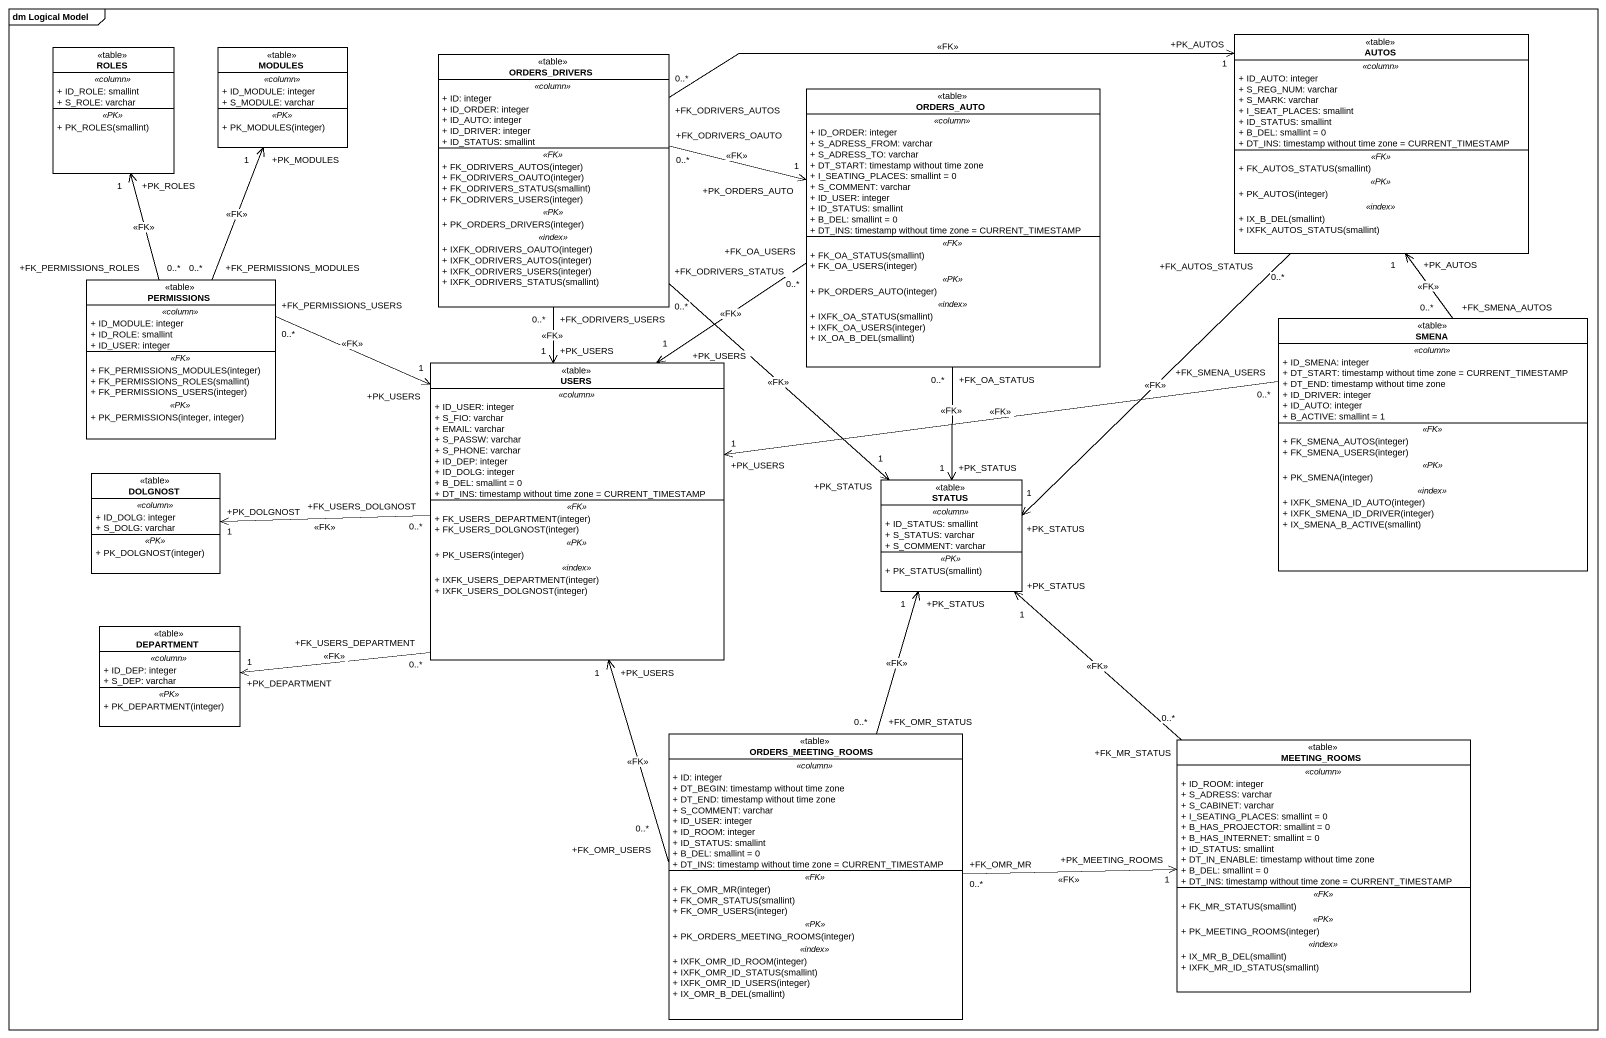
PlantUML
@startuml
mainframe dm Logical Model
hide circle
hide empty members
skinparam classAttributeIconSize 0
class AUTOS <<table>> {
  .. <<column>> ..
  + ID_AUTO: integer
  + S_REG_NUM: varchar
  + S_MARK: varchar
  + I_SEAT_PLACES: smallint
  + ID_STATUS: smallint
  + B_DEL: smallint = 0
  + DT_INS: timestamp without time zone = CURRENT_TIMESTAMP
  .. <<FK>> ..
  + FK_AUTOS_STATUS(smallint)
  .. <<PK>> ..
  + PK_AUTOS(integer)
  .. <<index>> ..
  + IX_B_DEL(smallint)
  + IXFK_AUTOS_STATUS(smallint)
}
class ROLES <<table>> {
  .. <<column>> ..
  + ID_ROLE: smallint
  + S_ROLE: varchar
  .. <<PK>> ..
  + PK_ROLES(smallint)
}
class MODULES <<table>> {
  .. <<column>> ..
  + ID_MODULE: integer
  + S_MODULE: varchar
  .. <<PK>> ..
  + PK_MODULES(integer)
}
class ORDERS_DRIVERS <<table>> {
  .. <<column>> ..
  + ID: integer
  + ID_ORDER: integer
  + ID_AUTO: integer
  + ID_DRIVER: integer
  + ID_STATUS: smallint
  .. <<FK>> ..
  + FK_ODRIVERS_AUTOS(integer)
  + FK_ODRIVERS_OAUTO(integer)
  + FK_ODRIVERS_STATUS(smallint)
  + FK_ODRIVERS_USERS(integer)
  .. <<PK>> ..
  + PK_ORDERS_DRIVERS(integer)
  .. <<index>> ..
  + IXFK_ODRIVERS_OAUTO(integer)
  + IXFK_ODRIVERS_AUTOS(integer)
  + IXFK_ODRIVERS_USERS(integer)
  + IXFK_ODRIVERS_STATUS(smallint)
}
class ORDERS_AUTO <<table>> {
  .. <<column>> ..
  + ID_ORDER: integer
  + S_ADRESS_FROM: varchar
  + S_ADRESS_TO: varchar
  + DT_START: timestamp without time zone
  + I_SEATING_PLACES: smallint = 0
  + S_COMMENT: varchar
  + ID_USER: integer
  + ID_STATUS: smallint
  + B_DEL: smallint = 0
  + DT_INS: timestamp without time zone = CURRENT_TIMESTAMP
  .. <<FK>> ..
  + FK_OA_STATUS(smallint)
  + FK_OA_USERS(integer)
  .. <<PK>> ..
  + PK_ORDERS_AUTO(integer)
  .. <<index>> ..
  + IXFK_OA_STATUS(smallint)
  + IXFK_OA_USERS(integer)
  + IX_OA_B_DEL(smallint)
}
class PERMISSIONS <<table>> {
  .. <<column>> ..
  + ID_MODULE: integer
  + ID_ROLE: smallint
  + ID_USER: integer
  .. <<FK>> ..
  + FK_PERMISSIONS_MODULES(integer)
  + FK_PERMISSIONS_ROLES(smallint)
  + FK_PERMISSIONS_USERS(integer)
  .. <<PK>> ..
  + PK_PERMISSIONS(integer, integer)
}
class SMENA <<table>> {
  .. <<column>> ..
  + ID_SMENA: integer
  + DT_START: timestamp without time zone = CURRENT_TIMESTAMP
  + DT_END: timestamp without time zone
  + ID_DRIVER: integer
  + ID_AUTO: integer
  + B_ACTIVE: smallint = 1
  .. <<FK>> ..
  + FK_SMENA_AUTOS(integer)
  + FK_SMENA_USERS(integer)
  .. <<PK>> ..
  + PK_SMENA(integer)
  .. <<index>> ..
  + IXFK_SMENA_ID_AUTO(integer)
  + IXFK_SMENA_ID_DRIVER(integer)
  + IX_SMENA_B_ACTIVE(smallint)
}
class USERS <<table>> {
  .. <<column>> ..
  + ID_USER: integer
  + S_FIO: varchar
  + EMAIL: varchar
  + S_PASSW: varchar
  + S_PHONE: varchar
  + ID_DEP: integer
  + ID_DOLG: integer
  + B_DEL: smallint = 0
  + DT_INS: timestamp without time zone = CURRENT_TIMESTAMP
  .. <<FK>> ..
  + FK_USERS_DEPARTMENT(integer)
  + FK_USERS_DOLGNOST(integer)
  .. <<PK>> ..
  + PK_USERS(integer)
  .. <<index>> ..
  + IXFK_USERS_DEPARTMENT(integer)
  + IXFK_USERS_DOLGNOST(integer)
}
class DOLGNOST <<table>> {
  .. <<column>> ..
  + ID_DOLG: integer
  + S_DOLG: varchar
  .. <<PK>> ..
  + PK_DOLGNOST(integer)
}
class STATUS <<table>> {
  .. <<column>> ..
  + ID_STATUS: smallint
  + S_STATUS: varchar
  + S_COMMENT: varchar
  .. <<PK>> ..
  + PK_STATUS(smallint)
}
class DEPARTMENT <<table>> {
  .. <<column>> ..
  + ID_DEP: integer
  + S_DEP: varchar
  .. <<PK>> ..
  + PK_DEPARTMENT(integer)
}
class ORDERS_MEETING_ROOMS <<table>> {
  .. <<column>> ..
  + ID: integer
  + DT_BEGIN: timestamp without time zone
  + DT_END: timestamp without time zone
  + S_COMMENT: varchar
  + ID_USER: integer
  + ID_ROOM: integer
  + ID_STATUS: smallint
  + B_DEL: smallint = 0
  + DT_INS: timestamp without time zone = CURRENT_TIMESTAMP
  .. <<FK>> ..
  + FK_OMR_MR(integer)
  + FK_OMR_STATUS(smallint)
  + FK_OMR_USERS(integer)
  .. <<PK>> ..
  + PK_ORDERS_MEETING_ROOMS(integer)
  .. <<index>> ..
  + IXFK_OMR_ID_ROOM(integer)
  + IXFK_OMR_ID_STATUS(smallint)
  + IXFK_OMR_ID_USERS(integer)
  + IX_OMR_B_DEL(smallint)
}
class MEETING_ROOMS <<table>> {
  .. <<column>> ..
  + ID_ROOM: integer
  + S_ADRESS: varchar
  + S_CABINET: varchar
  + I_SEATING_PLACES: smallint = 0
  + B_HAS_PROJECTOR: smallint = 0
  + B_HAS_INTERNET: smallint = 0
  + ID_STATUS: smallint
  + DT_IN_ENABLE: timestamp without time zone
  + B_DEL: smallint = 0
  + DT_INS: timestamp without time zone = CURRENT_TIMESTAMP
  .. <<FK>> ..
  + FK_MR_STATUS(smallint)
  .. <<PK>> ..
  + PK_MEETING_ROOMS(integer)
  .. <<index>> ..
  + IX_MR_B_DEL(smallint)
  + IXFK_MR_ID_STATUS(smallint)
}
AUTOS "+FK_AUTOS_STATUS\n0..*" --> "+PK_STATUS\n1" STATUS : <<FK>>
ORDERS_DRIVERS "+FK_ODRIVERS_AUTOS\n0..*" -right-> "+PK_AUTOS\n1" AUTOS : <<FK>>
ORDERS_DRIVERS "+FK_ODRIVERS_OAUTO\n0..*" -right-> "+PK_ORDERS_AUTO\n1" ORDERS_AUTO : <<FK>>
ORDERS_DRIVERS "+FK_ODRIVERS_USERS\n0..*" --> "+PK_USERS\n1" USERS : <<FK>>
ORDERS_DRIVERS "+FK_ODRIVERS_STATUS\n0..*" --> "+PK_STATUS\n1" STATUS : <<FK>>
ORDERS_AUTO "+FK_OA_USERS\n0..*" --> "+PK_USERS\n1" USERS : <<FK>>
ORDERS_AUTO "+FK_OA_STATUS\n0..*" --> "+PK_STATUS\n1" STATUS : <<FK>>
PERMISSIONS "+FK_PERMISSIONS_ROLES\n0..*" -up-> "+PK_ROLES\n1" ROLES : <<FK>>
PERMISSIONS "+FK_PERMISSIONS_MODULES\n0..*" -up-> "+PK_MODULES\n1" MODULES : <<FK>>
PERMISSIONS "+FK_PERMISSIONS_USERS\n0..*" -right-> "+PK_USERS\n1" USERS : <<FK>>
SMENA "+FK_SMENA_AUTOS\n0..*" -up-> "+PK_AUTOS\n1" AUTOS : <<FK>>
SMENA "+FK_SMENA_USERS\n0..*" -left-> "+PK_USERS\n1" USERS : <<FK>>
USERS "+FK_USERS_DOLGNOST\n0..*" -left-> "+PK_DOLGNOST\n1" DOLGNOST : <<FK>>
USERS "+FK_USERS_DEPARTMENT\n0..*" -left-> "+PK_DEPARTMENT\n1" DEPARTMENT : <<FK>>
ORDERS_MEETING_ROOMS "+FK_OMR_USERS\n0..*" -up-> "+PK_USERS\n1" USERS : <<FK>>
ORDERS_MEETING_ROOMS "+FK_OMR_STATUS\n0..*" -up-> "+PK_STATUS\n1" STATUS : <<FK>>
ORDERS_MEETING_ROOMS "+FK_OMR_MR\n0..*" -right-> "+PK_MEETING_ROOMS\n1" MEETING_ROOMS : <<FK>>
MEETING_ROOMS "+FK_MR_STATUS\n0..*" -up-> "+PK_STATUS\n1" STATUS : <<FK>>
@enduml
